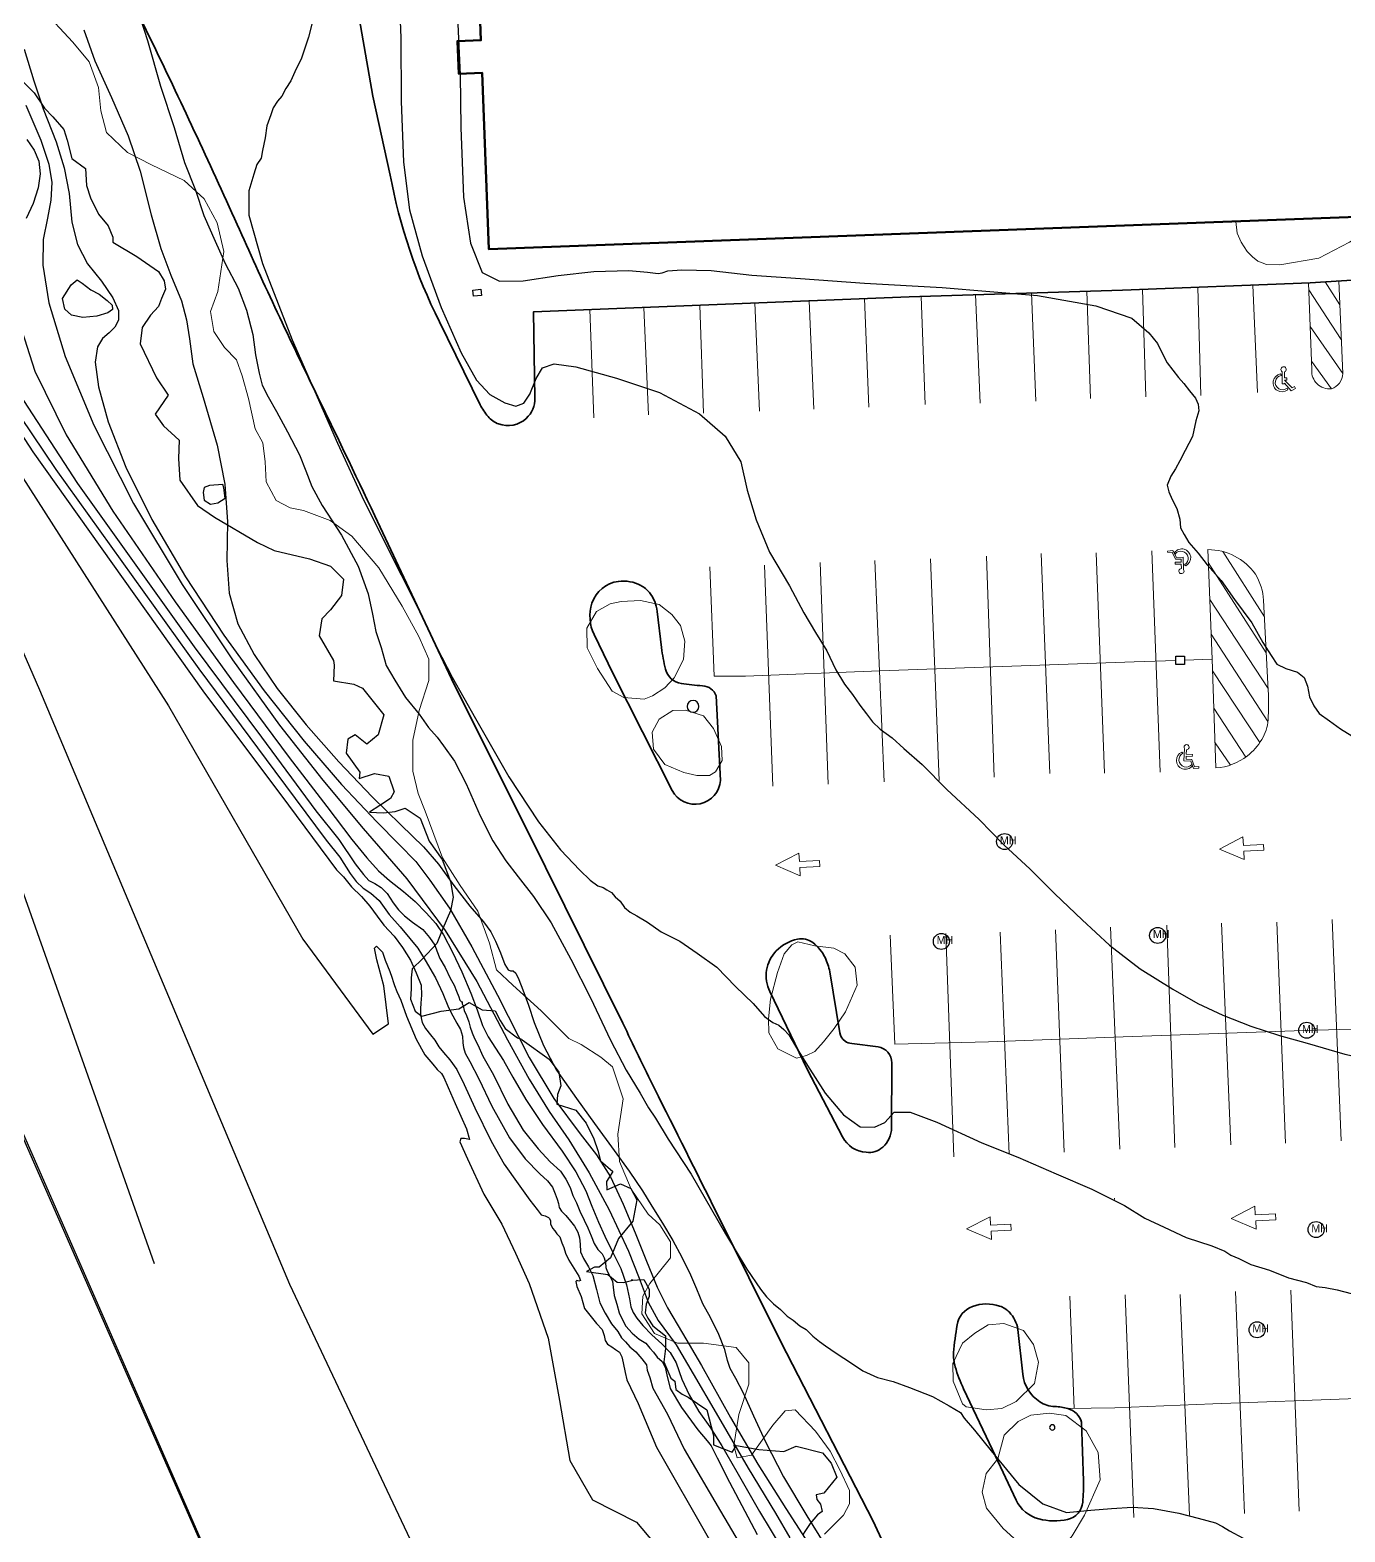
# Model space of a CAD drawing. Header units: metres. Extents: x 1167299 to 1168507, y 308548 to 309729.
# Drawn here: x 1167560.6 to 1167774.2, y 308672.6 to 308916.7 of the extents above; entities that cross this region are included whole.
import ezdxf

# ---------------------------------------------------------------- set-up
doc = ezdxf.new("R2010")
doc.units = ezdxf.units.M
for name, color, linetype in [('340_HVVBN-02_Sauer', 7, 'Continuous'), ('A-OBSTRUCTION', 7, 'Continuous'), ('C-CONC-PAD', 51, 'Continuous'), ('Contour_Line_Intermediate', 8, 'Continuous'), ('Contour_Line_Major', 9, 'Continuous'), ('U-MANHOLE', 5, 'Continuous')]:
    doc.layers.add(name, color=color, linetype=linetype)
for name, color, linetype, lineweight in [('B-OVERHANG', 3, 'Continuous', 50), ('R-PAVEMARK-LINE', 1, 'Continuous', 20), ('R-PAVEMARK-SYMBOL', 3, 'Continuous', 20), ('R-ROAD-ASPH', 5, 'Continuous', 35), ('V-VEGETATION', 2, 'Continuous', 20)]:
    doc.layers.add(name, color=color, linetype=linetype, lineweight=lineweight)

# ---------------------------------------------------------------- blocks, each defined once
blk = doc.blocks.new('mh37')
blk.add_circle((0, 0), 1)
blk.add_text('MH', height=1).set_placement((-0.59, -0.33))
blk = doc.blocks.new('mh40')
blk.add_circle((0, 0), 1)
blk.add_text('MH', height=1).set_placement((-0.59, -0.33))
blk = doc.blocks.new('mh41')
blk.add_circle((0, 0), 1)
blk.add_text('MH', height=1).set_placement((-0.59, -0.33))
blk = doc.blocks.new('mh43')
blk.add_circle((0, 0), 1)
blk.add_text('MH', height=1).set_placement((-0.59, -0.33))
blk = doc.blocks.new('mh44')
blk.add_circle((0, 0), 1)
blk.add_text('MH', height=1).set_placement((-0.59, -0.33))
blk = doc.blocks.new('mh46')
blk.add_circle((0, 0), 1)
blk.add_text('MH', height=1).set_placement((-0.59, -0.33))

msp = doc.modelspace()

# ---------------------------------------------------------------- linework, layer by layer
at = {"layer": '340_HVVBN-02_Sauer'}
msp.add_lwpolyline([(1168201.19, 308819.89), (1168044.25, 308609.22), (1167858.22, 308547.87), (1167714.24, 308568), (1167619.79, 308599.36), (1167425.33, 309042.13), (1167299.92, 309440.53), (1167298.85, 309567.8), (1167316.71, 309584.36), (1167407.81, 309631.47), (1167407.81, 309631.47), (1167808.03, 309684.54), (1167921.69, 309699.85), (1168027.3, 309625.94), (1168114.83, 309675.82)], dxfattribs=at)
at = {"layer": 'A-OBSTRUCTION'}
for points in [[(1167640.14, 308592.6), (1167619.86, 308599.31), (1167423.31, 309048.71), (1167302.54, 309432.16)], [(1167633.53, 308924.06), (1167633.87, 308915.01), (1167630.06, 308914.86), (1167630.26, 308909.55), (1167634.07, 308909.7), (1167635.16, 308881.04), (1167795.1, 308887), (1167797.94, 308810.46), (1167920.72, 308815.07), (1167910.31, 309094.48)], [(1167558.26, 308909.51), (1167561.31, 308906.46), (1167562.94, 308903.95), (1167564.31, 308902.57), (1167566.09, 308900.5), (1167566.63, 308898.77), (1167567.4, 308895.77), (1167569.62, 308894.14), (1167569.76, 308891.41), (1167570.43, 308889.42), (1167571.76, 308886.76), (1167573.31, 308884.83), (1167574.05, 308882.99), (1167574.05, 308882.17), (1167577.97, 308879.88), (1167581.51, 308877.45), (1167582.4, 308875.89), (1167582.62, 308874.56), (1167581.96, 308873.01), (1167581.51, 308871.76), (1167580.17, 308870.32), (1167578.84, 308868.32), (1167578.51, 308865.66), (1167581.18, 308860.12), (1167583.07, 308857.35), (1167580.96, 308854.24), (1167582.29, 308852.36), (1167584.84, 308850.03), (1167584.73, 308847.04), (1167584.95, 308843.49), (1167587.83, 308839.39), (1167590.6, 308837.51), (1167597.59, 308833.41), (1167600.25, 308832.08), (1167606.01, 308830.75), (1167609.45, 308829.53), (1167611.55, 308827.42), (1167611.22, 308824.76), (1167609.45, 308822.44), (1167608.01, 308821), (1167607.56, 308818.22), (1167609.89, 308814.23), (1167610, 308813.46), (1167609.89, 308810.91), (1167613.21, 308810.36), (1167614.65, 308809.69), (1167618.09, 308805.37), (1167617.18, 308802.12), (1167615.33, 308800.64), (1167613.41, 308802.12), (1167612.23, 308801.45), (1167612, 308799.16), (1167614.22, 308796.06), (1167614.07, 308795.02), (1167616.59, 308795.84), (1167618.88, 308795.39), (1167619.76, 308792.88), (1167619.17, 308791.77), (1167617.47, 308790.66), (1167615.77, 308789.56), (1167618.06, 308789.48), (1167619.91, 308789.7), (1167621.54, 308790.22), (1167623.97, 308788.6), (1167625.45, 308784.83), (1167627.59, 308781.87), (1167628.92, 308778.32), (1167629.37, 308775.74), (1167628.92, 308773.52), (1167627.69, 308770.64), (1167626.69, 308768.2), (1167624.36, 308765.76), (1167622.7, 308764.1), (1167622.52, 308762.63), (1167622.52, 308760.86), (1167622.45, 308759.16), (1167623.18, 308757.24), (1167624.29, 308756.43), (1167627.4, 308757.24), (1167630.28, 308757.61), (1167631.98, 308758.64), (1167634.05, 308757.46), (1167636.19, 308757.31), (1167637, 308755.69), (1167637.81, 308754.43), (1167639.81, 308752.88), (1167640.47, 308752.66), (1167640.55, 308752.58), (1167644.98, 308749.43), (1167646.54, 308747.33), (1167646.87, 308745.11), (1167646.31, 308743.67), (1167646.2, 308742.12), (1167649.31, 308741.12), (1167650.97, 308739.01), (1167652.19, 308736.46), (1167652.85, 308734.58), (1167653.3, 308732.92), (1167655.28, 308731.16), (1167654.29, 308729.53), (1167654.34, 308728.2), (1167656.56, 308729.19), (1167658.23, 308728.4), (1167659.22, 308726.58), (1167658.53, 308723.13), (1167656.21, 308720.27), (1167654.91, 308717.17), (1167653.07, 308715.62), (1167652.33, 308715.62), (1167651, 308714.95), (1167654.47, 308714.43), (1167656.02, 308713.18), (1167657.01, 308713.13), (1167658.53, 308713.52), (1167658.26, 308713.51), (1167660.33, 308713.61), (1167661.21, 308712.08), (1167661.21, 308710.85), (1167660.72, 308709.62), (1167660.57, 308708.19), (1167660.97, 308707.35), (1167661.8, 308706.07), (1167663.83, 308704.47), (1167663.83, 308702.4), (1167663.61, 308700.26), (1167664.72, 308697.6), (1167665.38, 308697.08), (1167665.53, 308695.75), (1167666.56, 308695.01), (1167667.52, 308694.5), (1167670.55, 308692.43), (1167671.64, 308688.29), (1167671.64, 308686.74), (1167674.67, 308685.56), (1167675.41, 308686.66), (1167679.03, 308686), (1167683.1, 308685.7), (1167685.09, 308686.52), (1167689.38, 308685.48), (1167690.78, 308683.78), (1167691.67, 308681.49), (1167689.6, 308678.91), (1167688.34, 308678.61), (1167688.42, 308677.87), (1167689.01, 308677.13), (1167689.3, 308675.95), (1167688.56, 308675.36), (1167687.38, 308673.96), (1167686.49, 308672.7), (1167686.2, 308672.26)]]:
    msp.add_lwpolyline(points, dxfattribs=at)
at = {"layer": 'B-OVERHANG'}
msp.add_lwpolyline([(1167633.53, 308924.06), (1167633.87, 308915.01), (1167630.06, 308914.86), (1167630.26, 308909.55), (1167634.07, 308909.7), (1167635.16, 308881.04), (1167795.1, 308887), (1167797.94, 308810.46), (1167920.72, 308815.07), (1167910.31, 309094.48)], dxfattribs=at)
at = {"layer": 'C-CONC-PAD'}
for points in [[(1167632.55, 308874.41), (1167633.85, 308874.56), (1167633.96, 308873.53), (1167632.66, 308873.39), (1167632.55, 308874.41)], [(1167746.77, 308814.91), (1167748.17, 308814.91), (1167748.17, 308813.54), (1167746.77, 308813.54), (1167746.77, 308814.91)]]:
    msp.add_lwpolyline(points, close=True, dxfattribs=at)
for points in [[(1167668.33, 308807.72, 1), (1167668.33, 308805.79), (1167668.33, 308805.79, 1), (1167668.33, 308807.72)], [(1167726.69, 308690.02, 1), (1167726.69, 308689.16), (1167726.69, 308689.16, 1), (1167726.69, 308690.02)]]:
    msp.add_lwpolyline(points, format="xyb", close=True, dxfattribs=at)
at = {"layer": 'Contour_Line_Intermediate'}
for points, elevation in [([(1167577.35, 308922.22), (1167579.68, 308914.95), (1167581.83, 308907.56), (1167584.03, 308900.84), (1167585.7, 308895.12), (1167587.5, 308890.62), (1167588.84, 308886.51), (1167590.68, 308882.35), (1167592.31, 308878.71), (1167594.41, 308874.7), (1167595.78, 308871.13), (1167596.83, 308867.19), (1167597.26, 308863.89), (1167597.86, 308860.91), (1167598.31, 308858.94), (1167599.31, 308857.07), (1167600.67, 308854.66), (1167602.42, 308851.35), (1167604.38, 308847.62), (1167605.41, 308845.04), (1167606.4, 308842.46), (1167608.07, 308839.42), (1167611.23, 308834.57), (1167613.92, 308829.52), (1167615.57, 308825.06), (1167616.25, 308821.74), (1167616.81, 308818.93), (1167617.64, 308816.32), (1167618.49, 308813.42), (1167619.88, 308811.02), (1167621.63, 308808.2), (1167623.82, 308805.49), (1167625.35, 308803.3), (1167626.75, 308801.74), (1167627.79, 308800.36), (1167629.56, 308797.86), (1167631.47, 308794.18), (1167633.76, 308788.96), (1167635.79, 308784.93), (1167637.94, 308781.64), (1167639.92, 308779.04), (1167642.42, 308775.84), (1167645.3, 308771.57), (1167648.49, 308765.68), (1167651.66, 308759.39), (1167654.93, 308752.49), (1167657.46, 308747.62), (1167659.76, 308743.88), (1167661.07, 308741.52), (1167662.24, 308739.85), (1167664.27, 308736.45), (1167668, 308730.72), (1167673.6, 308721.02), (1167677.08, 308715.33), (1167679.28, 308712.04), (1167680.28, 308710.82), (1167681.41, 308709.65), (1167682.55, 308708.73), (1167683.61, 308707.66), (1167684.62, 308707.03), (1167685.68, 308706.08), (1167686.71, 308705.48), (1167687.79, 308704.42), (1167688.87, 308703.55), (1167689.85, 308702.86), (1167690.7, 308702.25), (1167691.9, 308701.44), (1167693.73, 308700.24), (1167695.94, 308698.8), (1167698.29, 308697.71), (1167700.82, 308697.03), (1167703.49, 308696.05), (1167707.22, 308694.63), (1167709.96, 308693.07), (1167711.78, 308692.03), (1167712.35, 308691.08), (1167714.06, 308689.14), (1167716.79, 308685.81), (1167721.26, 308680.29), (1167725.18, 308677.17), (1167728.98, 308675.79), (1167732.93, 308676.13), (1167736.3, 308676.43), (1167739.72, 308676.65), (1167743.13, 308676.41), (1167747.26, 308675.65), (1167750.41, 308674.82), (1167753.19, 308674.09), (1167754.36, 308673.51), (1167755.51, 308672.79), (1167757.71, 308671.61)], 74.37), ([(1167620.54, 308923.64), (1167620.84, 308915.37), (1167620.91, 308905.09), (1167621.31, 308895.17), (1167622.28, 308887.47), (1167624.3, 308879.96), (1167627.43, 308871.59), (1167630.64, 308864.22), (1167633.15, 308859.75), (1167635.33, 308857.41), (1167637.74, 308856.1), (1167639.53, 308855.55), (1167640.85, 308856.04), (1167641.79, 308857.48), (1167642.86, 308860.04), (1167643.85, 308861.76), (1167645.75, 308862.43), (1167649.3, 308861.92), (1167655.91, 308860.07), (1167662.86, 308857.75), (1167669.38, 308854.3), (1167673.53, 308850.65), (1167676.07, 308846.48), (1167677.12, 308841.9), (1167678.59, 308837.06), (1167680.76, 308831.81), (1167683.99, 308826.35), (1167686.34, 308821.98), (1167688.23, 308818.75), (1167690.04, 308815.79), (1167691.54, 308812.68), (1167692.96, 308810.38), (1167694.26, 308808.66), (1167695.43, 308806.98), (1167696.51, 308805.52), (1167697.47, 308804.25), (1167698.74, 308803.05), (1167700.69, 308801.66), (1167702.59, 308799.93), (1167705.54, 308797.33), (1167709.54, 308793.26), (1167714.83, 308788.35), (1167718.83, 308784.24), (1167723.09, 308780.33), (1167727.12, 308776.27), (1167731.55, 308772.09), (1167735.99, 308767.95), (1167740.97, 308764.12), (1167746.27, 308760.82), (1167750.35, 308758.49), (1167754.39, 308756.58), (1167758.96, 308754.8), (1167763.59, 308753.27), (1167768.1, 308752.03), (1167774.2, 308750.26), (1167780.35, 308748.91)], 74.98), ([(1167630.12, 308917.64), (1167630.51, 308909.38), (1167630.6, 308900.81), (1167631.06, 308889.49), (1167632.17, 308882.02), (1167634.06, 308877.27), (1167636.86, 308875.88), (1167640.73, 308875.9), (1167646.42, 308876.8), (1167652.22, 308877.43), (1167657.91, 308877.58), (1167660.91, 308877.29), (1167662.65, 308877.12), (1167663.3, 308877.19), (1167664.24, 308877.52), (1167666.5, 308877.68), (1167671.26, 308877.56), (1167677.89, 308876.83), (1167685.79, 308876.27), (1167696.19, 308875.51), (1167708.81, 308874.82), (1167724.29, 308873.55), (1167733.79, 308871.87), (1167739.63, 308869.86), (1167742.4, 308867.44), (1167743.76, 308865.73), (1167744.53, 308864.16), (1167745.34, 308862.58), (1167746.3, 308861.38), (1167747.19, 308860.22), (1167748.09, 308859.23), (1167748.96, 308858.02), (1167749.95, 308856.82), (1167750.39, 308855.87), (1167750.52, 308854.76), (1167750.02, 308853.18), (1167749.46, 308850.63), (1167748.28, 308848.34), (1167747.42, 308846.66), (1167746.72, 308845.36), (1167745.98, 308844.19), (1167745.38, 308842.69), (1167745.65, 308841.64), (1167746.15, 308840.4), (1167746.94, 308838.89), (1167747.39, 308837.16), (1167747.54, 308835.78), (1167748.12, 308834.69), (1167748.89, 308833.36), (1167750.4, 308831.68), (1167751.83, 308829.75), (1167754.15, 308827.2), (1167756.29, 308824.1), (1167759.13, 308820.35), (1167760.91, 308817.11), (1167762.24, 308815.02), (1167763.19, 308813.64), (1167764.64, 308812.92), (1167766.53, 308812.34), (1167767.59, 308811.47), (1167768.13, 308810.03), (1167768.49, 308808.3), (1167769.19, 308806.84), (1167770.06, 308805.58), (1167771.73, 308804.43), (1167773.53, 308803.13), (1167776.08, 308801.53)], 75.29), ([(1167569.33, 308916.69), (1167571.16, 308911.67), (1167573.87, 308905.68), (1167576.53, 308899.46), (1167578.48, 308893.72), (1167580.27, 308886.62), (1167581.86, 308881.17), (1167583.5, 308876.82), (1167585.22, 308872.65), (1167586.05, 308869.55), (1167586.5, 308866.46), (1167587.07, 308862.41), (1167588.74, 308856.95), (1167591.03, 308849.21), (1167592.27, 308842.87), (1167592.7, 308836.77), (1167592.57, 308830.47), (1167592.99, 308825.16), (1167594.39, 308820.15), (1167597.03, 308815.19), (1167600.78, 308809.67), (1167605.49, 308803.74), (1167610.77, 308797.74), (1167616.22, 308792.08), (1167620.86, 308787.53), (1167624.52, 308783.94), (1167626.96, 308781.09), (1167629.46, 308777.65), (1167632.07, 308774.31), (1167634.29, 308771.73), (1167635.49, 308770.13), (1167636.21, 308768.61), (1167637.04, 308766.69), (1167637.75, 308764.83), (1167638.27, 308763.93), (1167638.68, 308763.79), (1167639.09, 308763.78), (1167639.53, 308763.42), (1167640.05, 308762.4), (1167640.65, 308760.72), (1167641.6, 308758.23), (1167642.54, 308755.39), (1167644.03, 308751.63), (1167646.16, 308747.63), (1167649.39, 308743.05), (1167652.31, 308738.96), (1167655.51, 308734.57), (1167657.95, 308731.24), (1167660.11, 308728.05), (1167661.62, 308725.54), (1167663.37, 308722.79), (1167665.03, 308719.96), (1167666.52, 308717.24), (1167667.91, 308714.36), (1167668.88, 308712.11), (1167669.85, 308709.74), (1167671.09, 308707.53), (1167672.45, 308704.72), (1167673.38, 308702.39), (1167673.85, 308700.53), (1167674.32, 308699.23), (1167675.2, 308697.58), (1167676.45, 308695.21), (1167678.13, 308691.49), (1167680.1, 308687.23), (1167683.05, 308681.54), (1167686.79, 308675.22), (1167690.73, 308668.96)], 74.07), ([(1167559.68, 308913.53), (1167561.21, 308908.43), (1167562.75, 308903.84), (1167564.86, 308898.49), (1167566.16, 308894.29), (1167566.97, 308890.09), (1167567.43, 308885.44), (1167568.32, 308881.83), (1167569.94, 308878.69), (1167572.21, 308875.85), (1167574.07, 308873.16), (1167574.98, 308871.09), (1167574.99, 308869.54), (1167574.38, 308868.4), (1167573.45, 308867.47), (1167572.4, 308866.56), (1167571.55, 308865.16), (1167571.2, 308862.71), (1167571.72, 308858.69), (1167573.31, 308852.98), (1167576.2, 308845.65), (1167580.4, 308837.15), (1167585.88, 308827.8), (1167592.12, 308818.33), (1167598.63, 308809.3), (1167605.13, 308801.11), (1167611.19, 308794.08), (1167616.94, 308788.01), (1167620.53, 308784.38), (1167623.29, 308781.54), (1167625.57, 308778.51), (1167628.74, 308773.96), (1167632.4, 308767.71), (1167636.58, 308759.84), (1167641.73, 308749.7), (1167645.69, 308743.02), (1167649.99, 308737.3), (1167652.66, 308733.9), (1167654.9, 308730.31), (1167656.96, 308725.89), (1167658.9, 308721.21), (1167660.79, 308716.6), (1167662.5, 308712.37), (1167664.16, 308709), (1167666.61, 308704.91), (1167669.68, 308699.64), (1167674.4, 308691.22), (1167678.86, 308683.62), (1167683.41, 308676.43), (1167686.53, 308671.52)], 73.76), ([(1167559.95, 308904.44), (1167562.39, 308898.75), (1167563.66, 308894.89), (1167564.16, 308891.86), (1167563.97, 308889.04), (1167563.44, 308886.11), (1167562.76, 308882.64), (1167562.68, 308878.45), (1167563.68, 308872.35), (1167566.33, 308863.63), (1167570.96, 308852.45), (1167577.44, 308839.74), (1167585.32, 308826.56), (1167593.5, 308814.3), (1167601.15, 308803.7), (1167608.16, 308794.79), (1167614.76, 308786.91), (1167621.85, 308778.73), (1167628.08, 308770.32), (1167633.22, 308762.05), (1167638.2, 308752.58), (1167641.72, 308746.16), (1167644.93, 308740.95), (1167648.15, 308736.32), (1167651.46, 308730.97), (1167654.68, 308724.93), (1167657.85, 308718.23), (1167659.56, 308713.85), (1167661.04, 308709.93), (1167662.66, 308706.98), (1167665.56, 308703.01), (1167668.36, 308698.28), (1167672.08, 308691.89), (1167677.26, 308682.98), (1167681.73, 308675.68), (1167684.07, 308671.63)], 73.46), ([(1167547.69, 308868.64), (1167561.05, 308848.13), (1167588.71, 308809.3), (1167602.58, 308790.71), (1167610.41, 308780.2), (1167611.54, 308779.04), (1167612.84, 308777.44), (1167614.46, 308775.85), (1167615.8, 308774.28), (1167617.02, 308772.69), (1167618.11, 308771.18), (1167619.76, 308769.42), (1167621.12, 308767.56), (1167622.43, 308765.52), (1167623.35, 308763.45), (1167624.16, 308761.43), (1167624.21, 308759.81), (1167624.11, 308758.55), (1167624.03, 308757.59), (1167624.04, 308756.64), (1167624.31, 308755.41), (1167624.86, 308754.39), (1167625.65, 308753.41), (1167626.36, 308752.52), (1167627.02, 308751.43), (1167627.79, 308750.49), (1167628.79, 308749.33), (1167629.94, 308747.75), (1167631.15, 308745.3), (1167632.87, 308741.5), (1167635.54, 308736.1), (1167637.62, 308732.36), (1167639.92, 308729.19), (1167641.82, 308726.49), (1167643.01, 308724.99), (1167643.68, 308724.14), (1167644.29, 308723.96), (1167644.85, 308723.71), (1167645.03, 308723.52), (1167645.16, 308723.16), (1167645.19, 308722.68), (1167645.48, 308721.94), (1167645.85, 308721.54), (1167646.21, 308721.07), (1167646.66, 308720.54), (1167646.99, 308719.59), (1167647.36, 308718.81), (1167647.61, 308717.93), (1167648.17, 308716.78), (1167648.94, 308715.46), (1167649.79, 308714.19), (1167650.02, 308713.47), (1167649.76, 308713.37), (1167649.47, 308713.46), (1167649.28, 308713.32), (1167649.44, 308712.48), (1167650.15, 308710.88), (1167650.72, 308708.9), (1167651.8, 308707.56), (1167652.67, 308706.48), (1167653.59, 308705.49), (1167653.91, 308704.52), (1167654.05, 308703.7), (1167654.42, 308703.09), (1167655.13, 308702.67), (1167655.72, 308702.26), (1167656.38, 308701.84), (1167656.76, 308701.06), (1167656.97, 308700.07), (1167657.32, 308698.54), (1167657.58, 308697.3), (1167659.39, 308693.45), (1167662.4, 308686.36), (1167670.98, 308671.3)], 72.24), ([(1167553.16, 308862.45), (1167564.78, 308845.23), (1167588.01, 308812.85), (1167600.4, 308796.23), (1167608.73, 308785.01), (1167610.97, 308782.23), (1167612.65, 308779.62), (1167613.6, 308778.28), (1167614.76, 308777.23), (1167616, 308776.41), (1167617.32, 308775.19), (1167618.96, 308772.96), (1167620.76, 308770.94), (1167622.34, 308769.02), (1167623.64, 308767.48), (1167624.83, 308765.5), (1167626.48, 308762.64), (1167627.67, 308760.1), (1167628.59, 308757.82), (1167629.31, 308756.49), (1167629.96, 308755.26), (1167630.55, 308754.26), (1167630.9, 308753.14), (1167630.92, 308752.1), (1167631.04, 308751.31), (1167631.29, 308750.4), (1167632.07, 308749.04), (1167633.52, 308746.23), (1167635.64, 308741.8), (1167638.5, 308736.62), (1167641.07, 308733.24), (1167643.45, 308730.77), (1167644.71, 308729.68), (1167645.51, 308728.64), (1167645.92, 308727.56), (1167646.23, 308726.66), (1167646.45, 308725.98), (1167646.58, 308725.34), (1167646.94, 308724.73), (1167647.65, 308724.05), (1167648.44, 308723.11), (1167649.09, 308722.31), (1167649.59, 308721.3), (1167649.9, 308720.39), (1167650, 308719.38), (1167650.04, 308718.13), (1167650.54, 308717.03), (1167651.37, 308715.7), (1167652.04, 308714.27), (1167652.65, 308711.98), (1167653.16, 308709.84), (1167654.04, 308708.13), (1167655.1, 308706.43), (1167656.09, 308705.15), (1167656.73, 308704.14), (1167657.33, 308703.49), (1167658.07, 308702.68), (1167659.04, 308701.87), (1167659.99, 308700.72), (1167660.76, 308699.77), (1167660.85, 308698.91), (1167661.31, 308697.68), (1167661.78, 308695.96), (1167664.2, 308691.74), (1167666.91, 308686.08), (1167672.8, 308675.96), (1167678.84, 308665.71)], 72.54), ([(1167558.83, 308857.53), (1167568.33, 308842.98), (1167587.3, 308816.43), (1167598.24, 308801.76), (1167607.06, 308789.77), (1167610.76, 308785.15), (1167613.43, 308781.18), (1167614.8, 308779.46), (1167615.68, 308778.48), (1167616.62, 308777.96), (1167617.65, 308777.31), (1167618.65, 308776.33), (1167619.61, 308774.85), (1167620.45, 308773.72), (1167621.44, 308772.71), (1167622.76, 308771.71), (1167624.44, 308770.49), (1167625.52, 308769.18), (1167626.36, 308767.98), (1167626.7, 308767.02), (1167627.21, 308765.79), (1167628.08, 308764.3), (1167628.86, 308762.61), (1167629.52, 308761.47), (1167629.88, 308760.46), (1167630.29, 308759.58), (1167630.46, 308759.04), (1167630.65, 308758.8), (1167630.7, 308758.78), (1167630.81, 308758.66), (1167630.8, 308758.44), (1167630.96, 308758.07), (1167631.16, 308757.33), (1167631.53, 308756.51), (1167631.88, 308755.48), (1167632.1, 308754.64), (1167632.42, 308753.7), (1167632.84, 308752.79), (1167633.35, 308751.75), (1167634.19, 308749.91), (1167635.89, 308746.87), (1167638.24, 308742.12), (1167640.71, 308737.87), (1167643.14, 308734.87), (1167645.14, 308732.76), (1167646.81, 308731.24), (1167647.65, 308729.92), (1167648.36, 308728.6), (1167648.8, 308727.3), (1167649.38, 308726.1), (1167649.93, 308724.72), (1167650.63, 308723.25), (1167651.26, 308722), (1167651.79, 308720.72), (1167652.29, 308719.45), (1167652.88, 308718.48), (1167653.55, 308717.82), (1167653.87, 308717.15), (1167654.13, 308716.37), (1167654.16, 308715.55), (1167654.39, 308715), (1167654.63, 308714.51), (1167654.86, 308714.04), (1167655.22, 308713.35), (1167655.34, 308712.39), (1167655.54, 308711.01), (1167655.96, 308709.61), (1167656.31, 308708.21), (1167656.83, 308707.16), (1167657.39, 308706.06), (1167658.42, 308704.91), (1167659.58, 308703.93), (1167660.66, 308703.29), (1167661.32, 308702.44), (1167661.89, 308701.84), (1167662.49, 308701), (1167663.33, 308700.29), (1167663.81, 308699.39), (1167664.09, 308698.12), (1167664.61, 308695.93), (1167666.43, 308692.82), (1167669.08, 308689.22), (1167670.62, 308687.4), (1167671.25, 308686.6), (1167672.26, 308684.66), (1167674.25, 308680.7), (1167678.77, 308672.19)], 72.85), ([(1167641.95, 308857.36), (1167641.95, 308857.36)], 74.98), ([(1167663.66, 308857.13), (1167663.66, 308857.13)], 74.98), ([(1167554.05, 308852.29), (1167583.1, 308806.85), (1167604.93, 308768.92), (1167616.32, 308753.5), (1167618.86, 308755.18), (1167618.07, 308761.34), (1167616.96, 308765.56), (1167616.58, 308767.47), (1167616.91, 308767.79), (1167617.87, 308766.82), (1167618.33, 308765.54), (1167619.07, 308763.7), (1167619.39, 308762.73), (1167619.67, 308761.9), (1167619.83, 308761.42), (1167620.23, 308760.45), (1167620.85, 308759.03), (1167621.75, 308756.39), (1167623.36, 308752.7), (1167624.74, 308750.13), (1167626.03, 308748.64), (1167626.76, 308747.76), (1167627.44, 308747.1), (1167627.84, 308746.45), (1167628.54, 308744.85), (1167629.7, 308742.25), (1167631.51, 308738.12), (1167631.99, 308736.35), (1167631.19, 308736.54), (1167630.6, 308736.54), (1167630.42, 308735.98), (1167631.67, 308733.21), (1167634.35, 308727.51), (1167637.24, 308722.6), (1167639.5, 308717.91), (1167641.68, 308712.98), (1167644.77, 308704.1), (1167646.65, 308693.95), (1167648.33, 308684.21), (1167651.97, 308677.81), (1167659.12, 308674.21), (1167669.46, 308661.88)], 71.93)]:
    msp.add_lwpolyline(points, dxfattribs=dict(at, elevation=elevation))
for points, elevation in [([(1167568.28, 308876.09), (1167569.1, 308875.55), (1167570.47, 308874.45), (1167571.87, 308873.73), (1167573.14, 308872.7), (1167573.94, 308871.98), (1167574.03, 308871.27), (1167573.24, 308870.69), (1167571.44, 308870.17), (1167569.17, 308869.96), (1167567.35, 308870.33), (1167566.26, 308871.29), (1167565.91, 308873.03), (1167567.3, 308875.27), (1167568.28, 308876.09)], 73.46), ([(1167591.91, 308842.82), (1167589.79, 308842.66), (1167588.91, 308842.35), (1167588.73, 308841.51), (1167588.92, 308840.29), (1167589.93, 308839.63), (1167591.15, 308839.84), (1167592.3, 308840.59), (1167592.11, 308842.27), (1167591.91, 308842.82)], 74.07)]:
    msp.add_lwpolyline(points, close=True, dxfattribs=dict(at, elevation=elevation))
at = {"layer": 'Contour_Line_Major'}
for points, elevation in [([(1167607.12, 308920.4), (1167605.85, 308915.51), (1167604.69, 308912.1), (1167603.65, 308909.88), (1167602.96, 308908.4), (1167602.16, 308907.17), (1167601.5, 308905.94), (1167600.8, 308905.09), (1167600.14, 308904.03), (1167599.72, 308902.9), (1167599.09, 308901.08), (1167598.82, 308899.15), (1167598.38, 308897.11), (1167598.17, 308895.83), (1167597.48, 308894.79), (1167596.95, 308893.23), (1167596.18, 308890.52), (1167596.17, 308886.58), (1167598.39, 308878.71), (1167603.18, 308866.31), (1167610.59, 308849.52), (1167614.87, 308840.22), (1167617.72, 308834.5), (1167619.45, 308831.02), (1167622.4, 308825.15), (1167624.72, 308820.56), (1167626.7, 308816.31), (1167629.18, 308811.49), (1167632.99, 308804.78), (1167638.4, 308795.33), (1167643.23, 308787.99), (1167646.79, 308783.43), (1167649.91, 308780.12), (1167651.59, 308778.51), (1167652.86, 308777.57), (1167653.71, 308777.32), (1167654.33, 308776.96), (1167655.09, 308776.49), (1167655.7, 308775.83), (1167656.48, 308775.09), (1167657.19, 308774.09), (1167658.09, 308773.34), (1167659.18, 308772.74), (1167660.94, 308771.7), (1167663.14, 308770.12), (1167666.17, 308768.58), (1167668.99, 308766.65), (1167672.2, 308764.38), (1167675.22, 308761.23), (1167678.11, 308758.49), (1167679.93, 308756.34), (1167681.31, 308755.37), (1167682.29, 308754.93), (1167683.08, 308754.24), (1167683.88, 308753.41), (1167684.98, 308751.52), (1167686.93, 308748.42), (1167689.77, 308743.9), (1167692.76, 308740.38), (1167695.47, 308738.42), (1167697.83, 308738.39), (1167699.51, 308739.16), (1167701, 308740.83), (1167703.62, 308740.81), (1167707.96, 308739.21), (1167715.25, 308735.82), (1167721.11, 308733.49), (1167727.3, 308730.8), (1167733.12, 308728.32), (1167738.43, 308725.63), (1167741.74, 308723.6), (1167744.85, 308722.13), (1167748.43, 308720.46), (1167752.63, 308719.08), (1167754.73, 308718.22), (1167755.71, 308717.6), (1167757, 308717.02), (1167758.97, 308716.05), (1167761.96, 308715.16), (1167765.07, 308713.89), (1167767.97, 308713.14), (1167769.59, 308712.51), (1167771.02, 308712.34), (1167772.95, 308711.96), (1167776.47, 308711.02)], 74.68), ([(1167560.08, 308898.89), (1167561.27, 308897.12), (1167562.03, 308895.35), (1167562.28, 308893.32), (1167561.96, 308891.04), (1167561.14, 308888.48), (1167559.96, 308886.05)], 73.15), ([(1167558.87, 308869.18), (1167561.37, 308861.25), (1167566.49, 308850.88), (1167574.07, 308838.48), (1167584.21, 308823.74), (1167593.68, 308810.64), (1167602.74, 308798.43), (1167608.81, 308790.49), (1167612.91, 308785.13), (1167615.35, 308782.12), (1167617.22, 308780.01), (1167619.03, 308778.44), (1167621.29, 308776.68), (1167623.2, 308775.04), (1167624.96, 308773.22), (1167626.52, 308771.5), (1167627.81, 308769.62), (1167629.23, 308766.8), (1167630.78, 308763.6), (1167632.24, 308760.17), (1167633.25, 308757.46), (1167634.1, 308754.9), (1167635.03, 308753.07), (1167636.26, 308751.22), (1167637.53, 308749.23), (1167639.04, 308746.48), (1167641.19, 308742.85), (1167643.86, 308738.81), (1167647.04, 308734.49), (1167649.28, 308731.14), (1167650.92, 308728.02), (1167651.89, 308725.54), (1167652.99, 308722.94), (1167653.99, 308720.68), (1167655.16, 308718.34), (1167656.59, 308715.43), (1167657.51, 308712.74), (1167657.98, 308710.49), (1167658.22, 308709.17), (1167658.59, 308708.25), (1167659.18, 308707.34), (1167660.19, 308706.13), (1167661.65, 308704.65), (1167663.27, 308703.19), (1167664.62, 308701.74), (1167665.59, 308700.06), (1167666.52, 308697.45), (1167667.68, 308694.89), (1167669.26, 308692.2), (1167671.04, 308689.7), (1167672.99, 308686.62), (1167675.46, 308682.36), (1167679.12, 308675.92), (1167682.94, 308669.64)], 73.15), ([(1167580.84, 308716.19), (1167529.12, 308862.35)], 71.63), ([(1167539.09, 308862.36), (1167562.13, 308809.47), (1167602.76, 308712.88), (1167623.7, 308668.51)], 71.63), ([(1167719.77, 308733.53), (1167719.77, 308733.53)], 74.68), ([(1167736.85, 308726.72), (1167736.73, 308726.75), (1167736.85, 308726.72)], 74.68)]:
    msp.add_lwpolyline(points, dxfattribs=dict(at, elevation=elevation))
at = {"layer": 'R-PAVEMARK-LINE'}
for points in [[(1167773.26, 308875.89), (1167773.88, 308860.84, -0.337961), (1167772.03, 308858.38), (1167772.03, 308858.38, -0.464925), (1167768.84, 308861.43), (1167768.34, 308875.59)], [(1167759.69, 308828.25, 0.244132), (1167751.96, 308832.23)], [(1167761.03, 308823.99, 0.121294), (1167759.69, 308828.25)], [(1167761.03, 308823.99), (1167761.77, 308809.32, -0.028943), (1167761.74, 308804.57), (1167761.74, 308804.57, -0.121659), (1167760.72, 308801.36), (1167760.72, 308801.36, -0.086832), (1167758.39, 308798.72), (1167758.39, 308798.72, -0.154372), (1167753.28, 308796.75), (1167752.65, 308814.41)]]:
    msp.add_lwpolyline(points, format="xyb", dxfattribs=at)
for points in [[(1167771.05, 308875.75), (1167773.42, 308871.99)], [(1167696.87, 308855.39), (1167696.19, 308873.03)], [(1167705.41, 308873.38), (1167706.06, 308855.83)], [(1167714.97, 308856.04), (1167714.24, 308873.66)], [(1167723.3, 308873.94), (1167724.01, 308856.38)], [(1167732.91, 308856.8), (1167732.3, 308874.22)], [(1167741.34, 308874.53), (1167741.88, 308857.08)], [(1167750.85, 308857.27), (1167750.35, 308874.88)], [(1167759.27, 308875.23), (1167760.04, 308857.77)], [(1167773.65, 308866.4), (1167768.38, 308874.46)], [(1167651.55, 308871.25), (1167652.22, 308853.65)], [(1167661.09, 308854.12), (1167660.33, 308871.6)], [(1167669.42, 308871.96), (1167670.05, 308854.39)], [(1167679.12, 308854.71), (1167678.38, 308872.32)], [(1167687.22, 308872.67), (1167687.96, 308855.03)], [(1167773.88, 308860.84), (1167768.59, 308868.51)], [(1167772.03, 308858.38), (1167768.79, 308862.84)], [(1167724.88, 308831.59), (1167726.29, 308795.87)], [(1167735.16, 308795.91), (1167733.84, 308831.73)], [(1167742.88, 308832.01), (1167744.22, 308796.05)], [(1167748.17, 308814.25), (1167752.65, 308814.41), (1167751.96, 308832.23)], [(1167754.41, 308831.91), (1167761.17, 308821.32)], [(1167671.07, 308829.43), (1167671.74, 308811.65), (1167676.86, 308811.65), (1167698.65, 308812.51), (1167739.99, 308813.97), (1167746.77, 308814.21)], [(1167681.3, 308793.77), (1167679.94, 308829.7)], [(1167688.99, 308830.11), (1167690.26, 308794.14)], [(1167699.38, 308794.48), (1167697.86, 308830.45)], [(1167706.93, 308830.73), (1167708.3, 308794.7)], [(1167717.27, 308795.28), (1167716.01, 308831.16)], [(1167761.46, 308815.48), (1167752.04, 308830.11)], [(1167761.76, 308809.64), (1167752.27, 308824.13)], [(1167761.72, 308804.31), (1167752.49, 308818.47)], [(1167760.41, 308800.89), (1167752.72, 308812.51)], [(1167758.12, 308798.51), (1167752.93, 308806.46)], [(1167755.63, 308797.21), (1167753.14, 308800.83)], [(1167727.24, 308770.42), (1167728.61, 308734.34)], [(1167737.68, 308734.81), (1167736.16, 308770.9)], [(1167746.58, 308735.08), (1167745.3, 308771.21)], [(1167754.21, 308771.52), (1167755.68, 308735.49)], [(1167764.58, 308735.76), (1167763.15, 308771.71)], [(1167772.16, 308772.12), (1167773.6, 308736.16)], [(1167786.38, 308754.61), (1167765.98, 308754.05), (1167736.71, 308752.98), (1167716.35, 308752.25), (1167701.13, 308751.85), (1167700.38, 308769.58)], [(1167709.4, 308769.87), (1167710.71, 308733.56)], [(1167719.69, 308733.98), (1167718.24, 308770.07)], [(1167765.43, 308711.91), (1167766.82, 308676)], [(1167729.57, 308710.9), (1167730.25, 308692.68)], [(1167739.95, 308674.94), (1167738.52, 308711.12)], [(1167747.48, 308711.2), (1167748.97, 308675.35)], [(1167757.91, 308675.59), (1167756.48, 308711.69)], [(1167729.15, 308692.66), (1167736.86, 308692.78), (1167752.77, 308693.42), (1167776.25, 308694.31), (1167802.22, 308695.3), (1167829.21, 308696.25), (1167852.01, 308697.18), (1167880.44, 308698.26), (1167907.66, 308699.32), (1167918.29, 308699.69)]]:
    msp.add_lwpolyline(points, dxfattribs=at)
at = {"layer": 'R-PAVEMARK-SYMBOL'}
for points in [[(1167763.76, 308860.78), (1167763.91, 308860.55, 1.315445), (1167764.85, 308858.49), (1167764.94, 308858.18, -1.278511), (1167763.76, 308860.78)], [(1167764.06, 308861.14), (1167764.06, 308859.18), (1167764.43, 308859.18), (1167764.43, 308859.3), (1167765.51, 308858.01), (1167766.21, 308858.4), (1167766.03, 308858.74), (1167765.64, 308858.52), (1167764.43, 308859.78), (1167764.82, 308859.78), (1167764.82, 308860.14), (1167764.43, 308860.14), (1167764.43, 308861.11, 4.439715), (1167764.06, 308861.14)], [(1167747.66, 308829.16), (1167747.64, 308829.88), (1167746.66, 308829.86), (1167746.65, 308830.17), (1167747.63, 308830.2), (1167747.62, 308830.7), (1167746.7, 308830.67), (1167746.17, 308831.84), (1167745.48, 308831.76), (1167745.43, 308831.99), (1167746.3, 308832.1), (1167746.85, 308830.95), (1167747.96, 308830.99), (1167748.02, 308828.98, -3.895929), (1167747.66, 308829.16)], [(1167748.37, 308829.6), (1167748.2, 308829.78, 1.227244), (1167746.63, 308831.49), (1167746.55, 308831.74, -1.287307), (1167748.37, 308829.6)], [(1167748.5, 308799.72), (1167748.47, 308798.99), (1167749.45, 308798.95), (1167749.44, 308798.63), (1167748.46, 308798.68), (1167748.43, 308798.17), (1167749.35, 308798.14), (1167749.79, 308796.93), (1167750.49, 308796.96), (1167750.52, 308796.73), (1167749.64, 308796.68), (1167749.18, 308797.87), (1167748.07, 308797.91), (1167748.16, 308799.92, -3.895929), (1167748.5, 308799.72)], [(1167747.76, 308799.33), (1167747.92, 308799.13, 1.227244), (1167749.36, 308797.32), (1167749.43, 308797.06, -1.287307), (1167747.76, 308799.33)]]:
    msp.add_lwpolyline(points, format="xyb", close=True, dxfattribs=at)
for points in [[(1167757.82, 308783.21), (1167757.88, 308781.85), (1167753.86, 308783.58), (1167757.67, 308785.56), (1167757.74, 308784.17), (1167761.02, 308784.33), (1167761.07, 308783.37), (1167757.82, 308783.21)], [(1167685.68, 308780.58), (1167685.75, 308779.22), (1167681.72, 308780.94), (1167685.54, 308782.93), (1167685.61, 308781.54), (1167688.89, 308781.7), (1167688.93, 308780.74), (1167685.68, 308780.58)], [(1167759.74, 308723.17), (1167759.8, 308721.8), (1167755.78, 308723.53), (1167759.59, 308725.52), (1167759.66, 308724.12), (1167762.94, 308724.29), (1167762.99, 308723.33), (1167759.74, 308723.17)], [(1167716.74, 308721.48), (1167716.8, 308720.12), (1167712.78, 308721.85), (1167716.59, 308723.83), (1167716.66, 308722.44), (1167719.94, 308722.6), (1167719.99, 308721.64), (1167716.74, 308721.48)]]:
    msp.add_lwpolyline(points, close=True, dxfattribs=at)
at = {"layer": 'R-ROAD-ASPH'}
for points in [[(1167709.65, 308648.23), (1167697.61, 308674.35), (1167682.61, 308703.51), (1167672.2, 308724.39, 0.000484), (1167662.07, 308744.65), (1167662.07, 308744.65, -0.007102), (1167656.92, 308755.3), (1167644.38, 308780.63), (1167629.1, 308811.25), (1167616.62, 308837.74, 0.003222), (1167606.77, 308858.28), (1167606.77, 308858.28, -0.007999), (1167594.24, 308885.08), (1167594.24, 308885.08, 0.007574), (1167580.14, 308915.3), (1167580.14, 308915.3, -0.006602), (1167569.89, 308937.14)], [(1167782.99, 308876.51), (1167768.57, 308875.6), (1167738.12, 308874.4), (1167703.43, 308873.32), (1167642.42, 308870.88), (1167642.65, 308856.85, -0.213559), (1167641.24, 308853.56), (1167641.24, 308853.56, -0.280776), (1167636.74, 308852.65), (1167636.74, 308852.65, -0.133415), (1167635.03, 308853.86), (1167635.03, 308853.86, -0.045442), (1167633.72, 308855.77), (1167627.11, 308869.27, -0.069416), (1167619.13, 308893.1), (1167616.28, 308905.9), (1167612.72, 308926.42, -0.03563)]]:
    msp.add_lwpolyline(points, format="xyb", dxfattribs=at)
for points in [[(1167664.95, 308793.06), (1167655.32, 308812.15), (1167652.26, 308818.42, -0.19424), (1167651.91, 308823.53), (1167651.91, 308823.53, -0.291554), (1167656.21, 308827.07), (1167656.21, 308827.07, -0.151327), (1167659.83, 308826.42), (1167659.83, 308826.42, -0.104614), (1167661.24, 308825.26), (1167661.24, 308825.26, -0.140303), (1167662.52, 308822.19), (1167663.21, 308816.3, 0.03401), (1167663.86, 308812.78), (1167663.86, 308812.78, 0.3014), (1167666.43, 308810.47), (1167666.43, 308810.47, 0.022121), (1167669.88, 308810.11), (1167669.88, 308810.11, -0.300355), (1167672.09, 308808.45), (1167672.81, 308794.72, -0.749413), (1167664.95, 308793.06)], [(1167692.59, 308736.8), (1167686.95, 308747.71), (1167680.8, 308760.41, -0.314268), (1167681.85, 308767.03), (1167681.85, 308767.03, -0.151849), (1167685.31, 308768.93), (1167685.31, 308768.93, -0.213969), (1167687.78, 308768.38), (1167687.78, 308768.38, -0.121554), (1167689.78, 308765.93), (1167689.78, 308765.93, -0.063314), (1167690.54, 308763.63), (1167692.18, 308753.71, 0.201577), (1167693.04, 308752.34), (1167693.04, 308752.34, 0.146008), (1167694.1, 308751.99), (1167698.38, 308751.43, -0.385498), (1167700.61, 308748.81), (1167700.58, 308738.29, -0.216608), (1167699.14, 308735.13), (1167699.14, 308735.13, -0.208005), (1167696.48, 308734.29), (1167696.48, 308734.29, -0.261273), (1167692.59, 308736.8)], [(1167716.97, 308685.97), (1167712.29, 308695.86, -0.038342), (1167710.92, 308699.45), (1167710.92, 308699.45, -0.091915), (1167710.67, 308701.74), (1167710.67, 308701.74, -0.022074), (1167711.23, 308706.24), (1167711.23, 308706.24, -0.269128), (1167713.71, 308709.24), (1167713.71, 308709.24, -0.170656), (1167718.14, 308709.31), (1167718.14, 308709.31, -0.121428), (1167719.72, 308708.31), (1167719.72, 308708.31, -0.154646), (1167721.09, 308705.52), (1167721.89, 308698.23, 0.226204), (1167724.66, 308693.76), (1167724.66, 308693.76, 0.132171), (1167727.11, 308692.98), (1167727.11, 308692.98, -0.055663), (1167729.21, 308692.65), (1167729.21, 308692.65, -0.260148), (1167731.45, 308690.45), (1167731.74, 308680.89, -0.02884), (1167731.64, 308677.44), (1167731.64, 308677.44, -0.327197), (1167729.19, 308674.64), (1167729.19, 308674.64, -0.12022), (1167724.5, 308674.73), (1167724.5, 308674.73, -0.218798), (1167720.82, 308677.76), (1167716.97, 308685.97)]]:
    msp.add_lwpolyline(points, format="xyb", close=True, dxfattribs=at)
at = {"layer": 'V-VEGETATION'}
for points in [[(1168201.19, 308819.89), (1168044.25, 308609.22), (1167858.22, 308547.87), (1167739.67, 308564.45), (1167730.84, 308570.07), (1167722.29, 308575.61), (1167716.45, 308580.85), (1167711.05, 308585.05), (1167705.95, 308589.24), (1167699.66, 308592.39), (1167689.87, 308594.39), (1167680.42, 308595.14), (1167673.68, 308595.44), (1167667.83, 308596.04), (1167664.23, 308594.84), (1167660.94, 308592.75), (1167655.31, 308587.57), (1167619.79, 308599.36), (1167425.33, 309042.13), (1167299.92, 309440.53)], [(1167562.51, 308920.09), (1167567.58, 308914.67), (1167570.2, 308911.51), (1167571.74, 308907.35), (1167572.1, 308903.55), (1167573.01, 308899.99), (1167576.45, 308896.74), (1167580.34, 308894.75), (1167585.67, 308892.22), (1167588.93, 308889.24), (1167591.01, 308885.35), (1167592.09, 308880.65), (1167591.1, 308874.15), (1167589.93, 308870.95), (1167590.48, 308867.69), (1167592.19, 308865.07), (1167594.18, 308863.08), (1167595.09, 308860.46), (1167596.08, 308856.76), (1167597.17, 308851.88), (1167598.44, 308849.59), (1167598.81, 308846.52), (1167598.99, 308843.27), (1167600.61, 308840.19), (1167602.88, 308839.02), (1167605.05, 308838.57), (1167609.39, 308836.94), (1167612.91, 308834.41), (1167617.29, 308829.25), (1167621.05, 308823.04), (1167623.8, 308818.12), (1167625.41, 308814.45), (1167625.41, 308810.98), (1167623.82, 308806.06), (1167622.81, 308801.29), (1167622.81, 308796.23), (1167623.68, 308792.62), (1167624.83, 308789.72), (1167627.6, 308782.16), (1167630.49, 308777.67), (1167633.39, 308773.48), (1167635.27, 308768.27), (1167636.42, 308763.94), (1167639.03, 308761.48), (1167643.66, 308757.28), (1167648.14, 308752.8), (1167650.17, 308751.79), (1167653.35, 308749.76), (1167655.23, 308748.17), (1167656.97, 308742.97), (1167656.11, 308737.26), (1167656.4, 308732.78), (1167658.28, 308728.29), (1167661.03, 308724.25), (1167662.92, 308722.51), (1167664.65, 308719.76), (1167664.65, 308717.16), (1167661.32, 308712.97), (1167660.17, 308710.94), (1167660.02, 308708.05), (1167662.05, 308704.87), (1167665.81, 308703.28), (1167670.01, 308703.28), (1167675.36, 308702.55), (1167677.38, 308700.1), (1167677.38, 308696.63), (1167675.79, 308691.71), (1167674.93, 308686.65), (1167675.5, 308684.62), (1167677.82, 308685.06), (1167681.29, 308689.97), (1167683.32, 308692.29), (1167684.91, 308692.43), (1167688.24, 308688.96), (1167690.58, 308685.72), (1167692.17, 308682.68), (1167693.76, 308679.36), (1167693.76, 308677.19), (1167692.75, 308675.31), (1167689.7, 308672.22)]]:
    msp.add_lwpolyline(points, dxfattribs=at)
for points in [[(1167756.53, 308885.56), (1167756.72, 308883.64), (1167757.36, 308882.18), (1167758.38, 308880.65), (1167759.2, 308879.83), (1167760.09, 308879.13), (1167761.49, 308878.56), (1167763.65, 308878.49), (1167770, 308879.57), (1167774.96, 308882.18), (1167775.97, 308882.81), (1167776.23, 308883.76), (1167776.29, 308884.78), (1167776.56, 308886.31), (1167756.53, 308885.56)], [(1167660.38, 308807.93), (1167657.09, 308808.18), (1167655.2, 308809.21), (1167652.82, 308812.93), (1167651.11, 308816.28), (1167651.05, 308819.45), (1167652.64, 308822.19), (1167654.89, 308823.41), (1167656.66, 308823.78), (1167659.77, 308823.96), (1167662.82, 308823.29), (1167664.9, 308821.71), (1167666.3, 308819.88), (1167666.97, 308817.38), (1167666.79, 308814.39), (1167665.26, 308811.41), (1167663.74, 308809.76), (1167661.72, 308808.48), (1167660.38, 308807.93)], [(1167666.85, 308796.02), (1167663.74, 308797.3), (1167661.91, 308799.8), (1167661.67, 308802.54), (1167662.83, 308804.67), (1167665.02, 308806.08), (1167667.09, 308806.14), (1167670.02, 308805.22), (1167671.67, 308803.15), (1167672.95, 308800.23), (1167673.07, 308797.97), (1167671.97, 308796.14), (1167671, 308795.53), (1167668.92, 308795.53), (1167666.85, 308796.02)], [(1167685.15, 308749.59), (1167682.1, 308751.12), (1167680.63, 308753.69), (1167680.57, 308756.01), (1167680.93, 308759.19), (1167682.03, 308763.53), (1167683.14, 308766.52), (1167684.36, 308767.99), (1167685.34, 308768.48), (1167688.09, 308767.87), (1167691.21, 308767.44), (1167692.98, 308766.52), (1167694.69, 308764.38), (1167695, 308761.45), (1167693.1, 308757.11), (1167691.27, 308754.42), (1167689.5, 308752.22), (1167688.09, 308750.69), (1167686.74, 308750.02), (1167685.15, 308749.59)], [(1167712.13, 308693.43), (1167710.6, 308697.11), (1167710.54, 308699.99), (1167712.13, 308703.29), (1167714.1, 308704.89), (1167716.3, 308706.24), (1167718.82, 308706.48), (1167722.01, 308705.32), (1167723.66, 308703.05), (1167724.46, 308700.17), (1167723.79, 308696.74), (1167720.84, 308693.8), (1167718.51, 308692.69), (1167715.94, 308692.45), (1167712.69, 308692.94), (1167712.13, 308693.43)], [(1167718.7, 308673.14), (1167716, 308676.45), (1167715.32, 308679.09), (1167715.94, 308682.09), (1167717.84, 308684.48), (1167718.88, 308688.34), (1167721.15, 308690.55), (1167723.23, 308691.59), (1167726.24, 308691.9), (1167728.88, 308691.53), (1167732.19, 308689.02), (1167734.15, 308685.52), (1167734.46, 308681.05), (1167731.94, 308675.35), (1167729.92, 308671.98), (1167727.71, 308669.16), (1167726.36, 308668.79), (1167723.05, 308669.59), (1167721.03, 308671.06), (1167718.7, 308673.14)]]:
    msp.add_lwpolyline(points, close=True, dxfattribs=at)

# ---------------------------------------------------------------- block references
at = {"layer": 'U-MANHOLE', "xscale": 1.3, "yscale": 1.3, "zscale": 1.3}
for name, p in [('mh37', (1167718.95, 308784.79, 246.09)), ('mh40', (1167743.81, 308769.53, 246.16)), ('mh41', (1167708.67, 308768.57, 245.48)), ('mh43', (1167768.03, 308754.13, 246.14)), ('mh44', (1167769.55, 308721.74, 245.28)), ('mh46', (1167759.97, 308705.45, 244.82))]:
    msp.add_blockref(name, p, dxfattribs=at)

doc.saveas('drawing.dxf')
